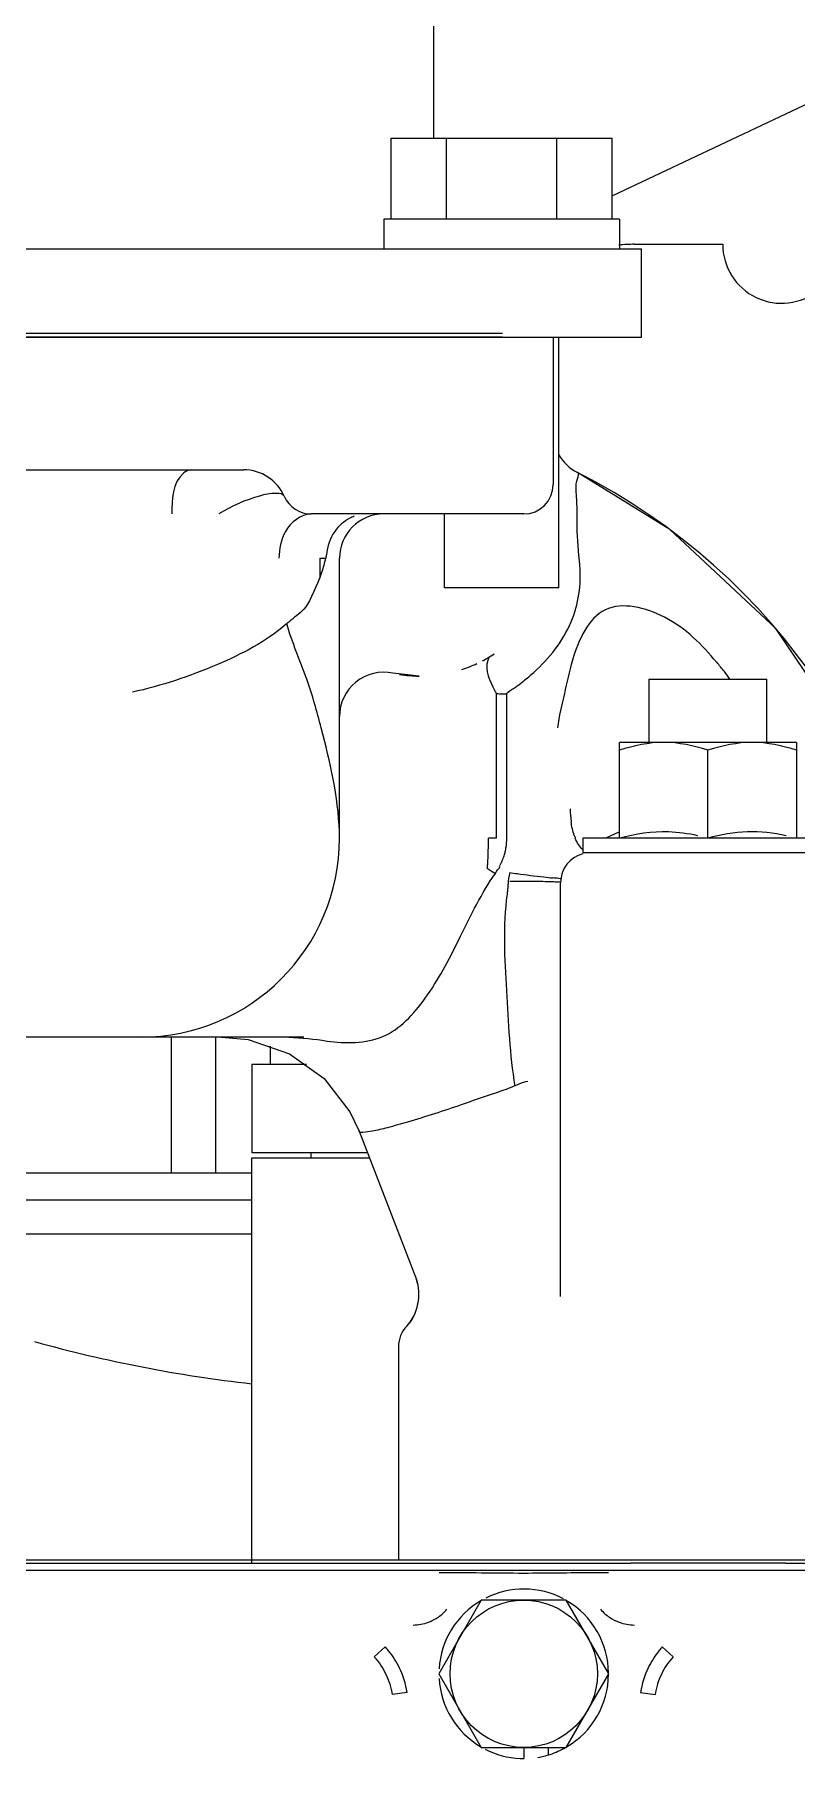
# Model space of a CAD drawing. Header units: millimetres. Extents: x 17886 to 18265, y -8727 to -7321.
# Drawn here: x 18008.879 to 18009.396, y -7647.58 to -7646.41 of the extents above; entities that cross this region are included whole.
import ezdxf

# ---------------------------------------------------------------- set-up
doc = ezdxf.new("R2010")
doc.units = ezdxf.units.MM
for name, color, linetype in [('2630754_DKREDXF_CONTINUOUS_LINE', 7, 'Continuous'), ('2630764_DKREDXF_CONTINUOUS_LINE', 7, 'Continuous'), ('3570559_DXF_CONTINUOUS_LINE', 7, 'Continuous'), ('3884027_DKREDXF_CONTINUOUS_LINE', 7, 'Continuous'), ('8T4224_DXF_CONTINUOUS_LINE', 7, 'Continuous'), ('8T4908_DXF_CONTINUOUS_LINE', 7, 'Continuous')]:
    doc.layers.add(name, color=color, linetype=linetype)

msp = doc.modelspace()

# ---------------------------------------------------------------- linework, layer by layer
at = {"layer": '2630754_DKREDXF_CONTINUOUS_LINE', "color": 7, "linetype": 'Continuous'}
for p, q in [((18009.14968, -7646.48068), (18009.14968, -7645.10768)), ((18008.50068, -7646.55568), (18009.29068, -7646.55568)), ((18009.29068, -7646.61568), (18009.29068, -7646.55568)), ((18008.60374, -7646.61568), (18009.29068, -7646.61568))]:
    msp.add_line(p, q, dxfattribs=at)
at = {"layer": '2630764_DKREDXF_CONTINUOUS_LINE', "color": 7, "linetype": 'Continuous'}
msp.add_line((18009.27074, -7646.51971), (18009.46068, -7646.42992), dxfattribs=at)
at = {"layer": '3570559_DXF_CONTINUOUS_LINE', "color": 7, "linetype": 'Continuous'}
msp.add_line((18008.97168, -7647.18268), (18008.97168, -7647.09068), dxfattribs=at)
at = {"layer": '3570559_DXF_CONTINUOUS_LINE', "color": 3, "linetype": 'Continuous'}
msp.add_line((18009.00168, -7647.18268), (18009.00168, -7647.09068), dxfattribs=at)
at = {"layer": '3884027_DKREDXF_CONTINUOUS_LINE', "color": 6, "linetype": 'Continuous'}
for p, q in [((18009.28568, -7646.55268), (18009.34568, -7646.55268)), ((18009.23068, -7646.61568), (18009.23068, -7646.71568)), ((18008.71068, -7646.70568), (18009.02068, -7646.70568)), ((18009.21068, -7646.73568), (18009.06651, -7646.73568)), ((18009.08568, -7646.95582), (18009.08568, -7646.76568)), ((18009.43663, -7646.89501), (18009.38171, -7646.81347)), ((18009.13976, -7646.84567), (18009.12193, -7646.8437)), ((18009.29568, -7646.89068), (18009.29568, -7646.84768)), ((18009.29568, -7646.84768), (18009.37568, -7646.84768)), ((18009.37568, -7646.89068), (18009.37568, -7646.84768)), ((18009.27568, -7646.95568), (18009.27568, -7646.89068)), ((18009.39568, -7646.89068), (18009.27568, -7646.89068)), ((18009.33568, -7646.95568), (18009.33568, -7646.89604)), ((18009.39568, -7646.89068), (18009.39568, -7646.95568)), ((18009.08568, -7646.95568), (18009.08568, -7646.95561)), ((18009.25068, -7646.95568), (18009.25068, -7646.96568)), ((18009.42068, -7646.95568), (18009.25069, -7646.95568)), ((18009.27556, -7646.9514), (18009.2664, -7646.95568)), ((18009.23568, -7647.26676), (18009.23568, -7646.98568)), ((18009.06149, -7647.09068), (18008.66947, -7647.09068)), ((18009.0057, -7647.09068), (18009.02368, -7647.09231)), ((18009.02368, -7647.09231), (18009.05169, -7647.10189)), ((18009.03864, -7647.09678), (18009.03864, -7647.10918)), ((18009.05169, -7647.10189), (18009.07524, -7647.11883)), ((18009.02614, -7647.10918), (18009.02614, -7647.16918)), ((18009.06329, -7647.10918), (18009.02614, -7647.10918)), ((18009.09894, -7647.15458), (18009.13784, -7647.25506)), ((18009.02614, -7647.44768), (18009.02614, -7647.17268)), ((18009.02614, -7647.17268), (18009.10634, -7647.17268)), ((18009.06614, -7647.16918), (18009.06614, -7647.17268)), ((18008.70478, -7647.18268), (18009.02614, -7647.18268)), ((18008.74068, -7647.20101), (18009.02614, -7647.20101)), ((18008.74068, -7647.22424), (18009.02614, -7647.22424)), ((18009.12568, -7647.30068), (18009.12568, -7647.44568)), ((18008.44842, -7647.44768), (18009.28331, -7647.44768)), ((18009.38842, -7647.44768), (18010.25068, -7647.44768)), ((18010.05568, -7647.45268), (18008.17755, -7647.45268)), ((18009.18182, -7647.47268), (18009.15295, -7647.52268)), ((18009.23955, -7647.47268), (18009.18182, -7647.47268)), ((18009.26842, -7647.52268), (18009.23955, -7647.47268)), ((18009.15295, -7647.52268), (18009.18182, -7647.57268)), ((18009.23955, -7647.57268), (18009.26842, -7647.52268)), ((18009.18182, -7647.57268), (18009.23955, -7647.57268))]:
    msp.add_line(p, q, dxfattribs=at)
at = {"layer": '3884027_DKREDXF_CONTINUOUS_LINE', "color": 7, "linetype": 'Continuous'}
for p, q in [((18009.19624, -7646.61318), (18008.49068, -7646.61318)), ((18009.19624, -7646.61568), (18008.49068, -7646.61568)), ((18009.0724, -7646.76568), (18009.0724, -7646.77931)), ((18009.0724, -7646.76568), (18009.07645, -7646.76568)), ((18009.19196, -7646.85971), (18009.19196, -7646.95568)), ((18009.19654, -7646.85771), (18009.19907, -7646.8578)), ((18009.19917, -7646.95568), (18009.19917, -7646.85971)), ((18009.19196, -7646.95568), (18009.18685, -7646.95568)), ((18009.1866, -7646.96424), (18009.18666, -7646.9618)), ((18009.42068, -7646.96568), (18009.25068, -7646.96568)), ((18009.10459, -7647.16918), (18009.02614, -7647.16918)), ((18009.54568, -7647.44568), (18008.57181, -7647.44568)), ((18009.38842, -7647.44768), (18009.28331, -7647.44768)), ((18009.11667, -7647.50436), (18009.10927, -7647.51108)), ((18009.3047, -7647.50436), (18009.3121, -7647.51108)), ((18009.13151, -7647.53527), (18009.12163, -7647.53684)), ((18009.28986, -7647.53527), (18009.29974, -7647.53684)), ((18009.21068, -7647.57268), (18009.21068, -7647.58018)), ((18009.22723, -7647.57268), (18009.22723, -7647.57774))]:
    msp.add_line(p, q, dxfattribs=at)
at = {"layer": '3884027_DKREDXF_CONTINUOUS_LINE', "color": 6, "linetype": 'Continuous'}
for points in [[(18009.38171, -7646.81347), (18009.30981, -7646.74628), (18009.24713, -7646.70756)], [(18009.07645, -7646.76568), (18009.07647, -7646.7656), (18009.07652, -7646.76537), (18009.07658, -7646.76514), (18009.07662, -7646.76491), (18009.07667, -7646.76467), (18009.07671, -7646.76445), (18009.07674, -7646.76423), (18009.07677, -7646.76401), (18009.07679, -7646.76379), (18009.07681, -7646.76357), (18009.07683, -7646.76335)], [(18009.07524, -7647.11883), (18009.09271, -7647.14142), (18009.09894, -7647.15458)]]:
    msp.add_lwpolyline(points, dxfattribs=at)
at = {"layer": '3884027_DKREDXF_CONTINUOUS_LINE', "color": 7, "linetype": 'Continuous'}
for points in [[(18009.19198, -7646.85754), (18009.19198, -7646.85771), (18009.19197, -7646.85871), (18009.19196, -7646.85971)], [(18009.19917, -7646.85971), (18009.19919, -7646.85917), (18009.19924, -7646.85825), (18009.19929, -7646.85735)], [(18009.18596, -7646.97607), (18009.18723, -7646.97691), (18009.18931, -7646.97828), (18009.19145, -7646.97968)]]:
    msp.add_lwpolyline(points, dxfattribs=at)
at = {"layer": '3884027_DKREDXF_CONTINUOUS_LINE', "color": 6, "linetype": 'Continuous'}
msp.add_circle((18009.21068, -7647.52268), 0.05, dxfattribs=at)
for centre, radius, start, end in [((18009.28568, -7646.65268), 0.1, 90, 95.98682), ((18009.38568, -7646.55268), 0.04, 180, 308.99845), ((18009.26068, -7646.6808), 0.03, 209.11056, 243.15279), ((18009.02068, -7646.73568), 0.03, 23.57818, 90), ((18009.05068, -7647.09568), 0.435, 4.57756, 63.15279), ((18009.21068, -7646.71568), 0.02, 270, 0), ((18009.06651, -7646.71568), 0.02, 203.57818, 270), ((18009.11568, -7646.76568), 0.03, 90, 180), ((18009.1048, -7646.76234), 0.0267, 110.06996, 117.12956), ((18009.14068, -7646.75568), 0.09, 288.14865, 295.13673), ((18009.14068, -7646.75568), 0.09, 297.78048, 303.69617), ((18009.19453, -7646.96103), 0.19285, 37.86498, 40.2866), ((18009.11568, -7646.87304), 0.03, 77.9753, 180), ((18009.14068, -7646.75568), 0.09, 260.83622, 269.39933), ((18009.18481, -7646.96862), 0.20518, 36.1195, 37.87202), ((18009.2605, -7646.82184), 0.07725, 205.65129, 207.5171), ((18009.30663, -7646.93575), 0.06444, 179.93739, 187.90695), ((18008.95068, -7646.95568), 0.135, 270, 0), ((18009.28012, -7646.94182), 0.03718, 198.77829, 202.06212), ((18009.25568, -7646.98568), 0.02, 103.99519, 180), ((18009.14568, -7647.30068), 0.02, 135.80682, 180), ((18009.13172, -7646.38943), 0.94239, 254.42697, 263.56668), ((18009.14848, -7652.4774), 5.02321, 89.29054, 89.94577), ((18009.2711, -7652.16156), 4.70737, 90.1662, 90.73539), ((18009.26825, -7651.37001), 3.91582, 90.00171, 90.15811), ((18009.21068, -7647.52268), 0.0575, 62.14582, 116.64928), ((18009.13551, -7647.45947), 0.03015, 304.9805, 312.41412), ((18009.21068, -7647.52268), 0.0575, 120.40815, 176.66165), ((18009.13563, -7647.45959), 0.02998, 312.3991, 319.82869), ((18009.21068, -7647.52268), 0.0575, 0.40815, 59.59185), ((18009.28557, -7647.45973), 0.02976, 220.18936, 228.19425), ((18009.28606, -7647.45919), 0.03049, 228.17297, 235.63081), ((18009.13565, -7647.45966), 0.02991, 290.18778, 304.95245), ((18009.28575, -7647.45965), 0.02993, 235.62561, 249.88014), ((18009.28577, -7647.45939), 0.03019, 250.02068, 269.91946), ((18009.21068, -7647.52268), 0.0575, 183.23724, 239.59185), ((18009.21068, -7647.52268), 0.0575, 300.40815, 359.59185), ((18009.21068, -7647.52268), 0.0575, 242.85746, 267.66569), ((18009.21068, -7647.52268), 0.0575, 288.04841, 299.59185)]:
    msp.add_arc(centre, radius, start, end, dxfattribs=at)
at = {"layer": '3884027_DKREDXF_CONTINUOUS_LINE', "color": 7, "linetype": 'Continuous'}
for centre, radius, start, end in [((18008.88618, -7646.71663), 0.19649, 342.69305, 345.54591), ((18008.88789, -7646.71714), 0.19471, 341.38189, 341.81763), ((18008.88784, -7646.71713), 0.19476, 341.81768, 342.68753), ((18009.26024, -7645.11011), 1.74876, 267.76298, 267.91239), ((18009.15872, -7646.95568), 0.04045, 350.61839, 0.00214), ((18009.16152, -7646.95634), 0.03756, 338.58056, 343.95182), ((18009.16023, -7646.95596), 0.03891, 343.94154, 347.78038), ((18009.15945, -7646.95579), 0.03971, 347.77583, 350.60716), ((18009.16336, -7646.95708), 0.03558, 331.59768, 338.59705), ((18009.38436, -7645.65094), 1.34065, 262.14789, 262.36545), ((18009.34906, -7645.9227), 1.06661, 262.30571, 263.28844), ((18009.20563, -7648.35995), 1.37492, 89.92927, 90.18133), ((18009.20691, -7648.08), 1.09497, 89.12871, 89.97858), ((18009.21647, -7647.45631), 0.47121, 88.34215, 89.13685), ((18009.27529, -7646.54924), 0.43574, 263.29311, 264.09242), ((18009.0724, -7647.54455), 0.05979, 38.83229, 42.23321), ((18009.34889, -7647.54449), 0.05969, 137.76018, 141.17649), ((18009.07202, -7647.54486), 0.05028, 25.63813, 42.19902), ((18009.07197, -7647.54489), 0.06034, 25.65861, 38.82544), ((18009.3494, -7647.54488), 0.06033, 141.18606, 154.29582), ((18009.34934, -7647.54485), 0.05027, 137.7983, 154.30834), ((18009.07206, -7647.54476), 0.0502, 9.0708, 25.55405), ((18009.07207, -7647.54476), 0.06019, 9.06673, 25.58902), ((18009.34929, -7647.54476), 0.06019, 154.35807, 170.93135), ((18009.34931, -7647.54476), 0.0502, 154.39001, 170.92892), ((18009.21068, -7647.52268), 0.0575, 267.66569, 270), ((18009.21068, -7647.52268), 0.0575, 279.5665, 288.04841)]:
    msp.add_arc(centre, radius, start, end, dxfattribs=at)
at = {"layer": '3884027_DKREDXF_CONTINUOUS_LINE', "color": 6, "linetype": 'Continuous'}
for points, knots in [([(18008.98485, -7646.70568), (18008.98302, -7646.70568), (18008.97233, -7646.71226), (18008.97185, -7646.72606), (18008.97185, -7646.73568)], [0, 0, 0, 0, 0.1593809, 1, 1, 1, 1]), ([(18009.24871, -7646.77054), (18009.24797, -7646.76166), (18009.24629, -7646.74644), (18009.24724, -7646.72581), (18009.24539, -7646.71545), (18009.24838, -7646.70819), (18009.24714, -7646.70756)], [0, 0, 0, 0, 0.42382, 0.7413597, 0.9338443, 1, 1, 1, 1]), ([(18009.04818, -7646.72368), (18009.04742, -7646.72193), (18009.04016, -7646.7212), (18009.02594, -7646.72463), (18009.01225, -7646.73022), (18009.00378, -7646.73568)], [0, 0, 0, 0, 0.1202146, 0.3629406, 1, 1, 1, 1]), ([(18009.0724, -7646.77931), (18009.0742, -7646.77398), (18009.06468, -7646.79926), (18009.05913, -7646.80271), (18009.05515, -7646.80579)], [0, 0, 0, 0, 0.5273827, 1, 1, 1, 1]), ([(18009.21744, -7646.84316), (18009.22799, -7646.83366), (18009.24572, -7646.81165), (18009.24981, -7646.78345), (18009.24871, -7646.77054)], [0, 0, 0, 0, 0.5226745, 1, 1, 1, 1]), ([(18009.34164, -7646.83634), (18009.33155, -7646.82444), (18009.31191, -7646.80375), (18009.26125, -7646.79119), (18009.24394, -7646.82979), (18009.23844, -7646.85751), (18009.23449, -7646.8729), (18009.23361, -7646.88076)], [0, 0, 0, 0, 0.2670916, 0.4983746, 0.7320747, 0.864512, 1, 1, 1, 1]), ([(18009.04938, -7646.81049), (18009.03581, -7646.82226), (18009.00121, -7646.84011), (18008.96492, -7646.85225), (18008.94514, -7646.85663)], [0, 0, 0, 0, 0.4700087, 1, 1, 1, 1]), ([(18009.04989, -7646.80995), (18009.05075, -7646.8092), (18009.0525, -7646.80781), (18009.05429, -7646.80647), (18009.05514, -7646.80579)], [0, 0, 0, 0, 0.5126701, 1, 1, 1, 1]), ([(18009.07324, -7646.88077), (18009.0703, -7646.86969), (18009.06384, -7646.84563), (18009.05343, -7646.82288), (18009.04989, -7646.80995)], [0, 0, 0, 0, 0.4610091, 1, 1, 1, 1]), ([(18009.18826, -7646.83207), (18009.18724, -7646.83271), (18009.18331, -7646.84066), (18009.18787, -7646.84906), (18009.19086, -7646.85529)], [0, 0, 0, 0, 0.1483665, 1, 1, 1, 1]), ([(18009.20383, -7646.85408), (18009.20464, -7646.85352), (18009.20698, -7646.85191), (18009.20923, -7646.85019), (18009.21064, -7646.84899)], [0, 0, 0, 0, 0.3473122, 1, 1, 1, 1]), ([(18009.19929, -7646.85735), (18009.19912, -7646.85745), (18009.20196, -7646.85477), (18009.20245, -7646.85502), (18009.20383, -7646.85408)], [0, 0, 0, 0, 0.1060105, 1, 1, 1, 1]), ([(18009.08568, -7646.95561), (18009.08568, -7646.95411), (18009.08511, -7646.9288), (18009.07933, -7646.90378), (18009.07324, -7646.88077)], [0, 0, 0, 0, 0.0592725, 1, 1, 1, 1]), ([(18009.0772, -7647.09332), (18009.08973, -7647.09501), (18009.11764, -7647.09531), (18009.14695, -7647.06303), (18009.1671, -7647.02426), (18009.18062, -7646.99567), (18009.18962, -7646.98215)], [0, 0, 0, 0, 0.2220441, 0.4492645, 0.7147206, 1, 1, 1, 1]), ([(18009.19962, -7646.9913), (18009.19957, -7646.99168), (18009.19948, -7646.99245), (18009.19937, -7646.99322), (18009.19932, -7646.9936)], [0, 0, 0, 0, 0.4997703, 1, 1, 1, 1]), ([(18009.19985, -7646.98682), (18009.19988, -7646.98756), (18009.19984, -7646.98906), (18009.1997, -7646.99055), (18009.19962, -7646.9913)], [0, 0, 0, 0, 0.4995635, 1, 1, 1, 1]), ([(18009.19932, -7646.9936), (18009.19641, -7647.01524), (18009.19893, -7647.05905), (18009.20124, -7647.10248), (18009.20453, -7647.12391)], [0, 0, 0, 0, 0.5017968, 1, 1, 1, 1]), ([(18009.21345, -7647.12067), (18009.2093, -7647.12146), (18009.20179, -7647.12535), (18009.18653, -7647.13008), (18009.16353, -7647.13848), (18009.13943, -7647.14617), (18009.11953, -7647.15187), (18009.10897, -7647.1544), (18009.10333, -7647.15528), (18009.09926, -7647.1554), (18009.09894, -7647.15458)], [0, 0, 0, 0, 0.1055766, 0.2077264, 0.3997369, 0.7179335, 0.8363126, 0.92353, 0.9778022, 1, 1, 1, 1])]:
    msp.add_open_spline(points, degree=3, knots=knots, dxfattribs=at)
for points in [[(18009.06651, -7646.73568), (18009.05947, -7646.73568), (18009.05245, -7646.7414), (18009.04904, -7646.74757)], [(18009.09263, -7646.73858), (18009.08859, -7646.74065), (18009.085, -7646.74385), (18009.08239, -7646.74757)], [(18009.04904, -7646.74757), (18009.04604, -7646.75301), (18009.0446, -7646.75946), (18009.0446, -7646.76568)], [(18009.08239, -7646.74757), (18009.07918, -7646.75213), (18009.07723, -7646.75778), (18009.07683, -7646.76335)], [(18009.21064, -7646.84899), (18009.21292, -7646.84706), (18009.21523, -7646.84516), (18009.21744, -7646.84316)], [(18009.30568, -7646.89068), (18009.29553, -7646.89068), (18009.28532, -7646.89282), (18009.27568, -7646.89604)], [(18009.33568, -7646.89604), (18009.32605, -7646.89282), (18009.31584, -7646.89068), (18009.30568, -7646.89068)], [(18009.36568, -7646.89068), (18009.35553, -7646.89068), (18009.34532, -7646.89282), (18009.33568, -7646.89604)], [(18009.39568, -7646.89604), (18009.38605, -7646.89282), (18009.37584, -7646.89068), (18009.36568, -7646.89068)], [(18009.24492, -7646.95379), (18009.24391, -7646.95081), (18009.24323, -7646.94772), (18009.2428, -7646.94461)], [(18009.25068, -7646.96354), (18009.24838, -7646.9615), (18009.24683, -7646.95863), (18009.24567, -7646.95578)], [(18009.30898, -7646.9514), (18009.29779, -7646.95102), (18009.28649, -7646.95277), (18009.27568, -7646.95568)], [(18009.32881, -7646.95399), (18009.32229, -7646.95257), (18009.31564, -7646.95163), (18009.30898, -7646.9514)], [(18009.36239, -7646.9514), (18009.35338, -7646.95171), (18009.34439, -7646.95333), (18009.33568, -7646.95568)], [(18009.38881, -7646.95399), (18009.38016, -7646.9521), (18009.37123, -7646.9511), (18009.36239, -7646.9514)], [(18009.05132, -7647.09067), (18009.05998, -7647.09115), (18009.06865, -7647.09187), (18009.0772, -7647.09332)], [(18009.13134, -7647.28673), (18009.13887, -7647.27899), (18009.14171, -7647.26506), (18009.13781, -7647.25499)], [(18009.1314, -7647.28676), (18009.13891, -7647.27902), (18009.14173, -7647.26512), (18009.13784, -7647.25506)], [(18009.13564, -7647.48958), (18009.13914, -7647.48958), (18009.14269, -7647.48894), (18009.14598, -7647.48774)]]:
    msp.add_open_spline(points, degree=3, dxfattribs=at)
at = {"layer": '3884027_DKREDXF_CONTINUOUS_LINE', "color": 7, "linetype": 'Continuous'}
for points, knots in [([(18009.18666, -7646.9618), (18009.18668, -7646.96078), (18009.18673, -7646.95874), (18009.1868, -7646.9567), (18009.18685, -7646.95568)], [0, 0, 0, 0, 0.4999719, 1, 1, 1, 1]), ([(18009.18642, -7646.97032), (18009.18646, -7646.9693), (18009.18653, -7646.96728), (18009.18658, -7646.96525), (18009.1866, -7646.96424)], [0, 0, 0, 0, 0.4996233, 1, 1, 1, 1]), ([(18009.18596, -7646.97607), (18009.18609, -7646.97511), (18009.18627, -7646.9732), (18009.18638, -7646.97128), (18009.18642, -7646.97032)], [0, 0, 0, 0, 0.4995956, 1, 1, 1, 1]), ([(18009.18931, -7646.9826), (18009.1889, -7646.98233), (18009.19199, -7646.98012), (18009.19137, -7646.97795), (18009.19499, -7646.97512), (18009.19426, -7646.97439)], [0, 0, 0, 0, 0.1546097, 0.6781864, 1, 1, 1, 1]), ([(18009.18962, -7646.98215), (18009.18954, -7646.98226), (18009.18942, -7646.98232), (18009.18935, -7646.98263), (18009.18931, -7646.9826)], [0, 0, 0, 0, 0.7600984, 1, 1, 1, 1]), ([(18009.23568, -7646.98568), (18009.23568, -7646.98519), (18009.23267, -7646.98591), (18009.23148, -7646.98534), (18009.2301, -7646.9853)], [0, 0, 0, 0, 0.2579258, 1, 1, 1, 1]), ([(18009.23586, -7646.98302), (18009.23579, -7646.98348), (18009.23301, -7646.98242), (18009.23178, -7646.98281), (18009.23044, -7646.98267)], [0, 0, 0, 0, 0.2580568, 1, 1, 1, 1])]:
    msp.add_open_spline(points, degree=3, knots=knots, dxfattribs=at)
msp.add_open_spline([(18009.20121, -7646.97903), (18009.20102, -7646.98164), (18009.1996, -7646.9842), (18009.20002, -7646.98679)], degree=3, dxfattribs=at)
at = {"layer": '8T4224_DXF_CONTINUOUS_LINE', "color": 7, "linetype": 'Continuous'}
for p, q in [((18009.11568, -7646.53568), (18009.11568, -7646.55568)), ((18009.27568, -7646.53568), (18009.11568, -7646.53568)), ((18009.27568, -7646.53568), (18009.27568, -7646.55568))]:
    msp.add_line(p, q, dxfattribs=at)
at = {"layer": '8T4908_DXF_CONTINUOUS_LINE', "color": 7, "linetype": 'Continuous'}
for p, q in [((18009.12063, -7646.53568), (18009.12063, -7646.48068)), ((18009.12063, -7646.48068), (18009.27074, -7646.48068)), ((18009.15816, -7646.53568), (18009.15816, -7646.48068)), ((18009.23321, -7646.53568), (18009.23321, -7646.48068)), ((18009.27074, -7646.53568), (18009.27074, -7646.48068)), ((18009.23448, -7646.78568), (18009.23448, -7646.61568)), ((18009.15688, -7646.78568), (18009.15688, -7646.73568)), ((18009.23448, -7646.78568), (18009.15688, -7646.78568))]:
    msp.add_line(p, q, dxfattribs=at)

doc.saveas('drawing.dxf')
